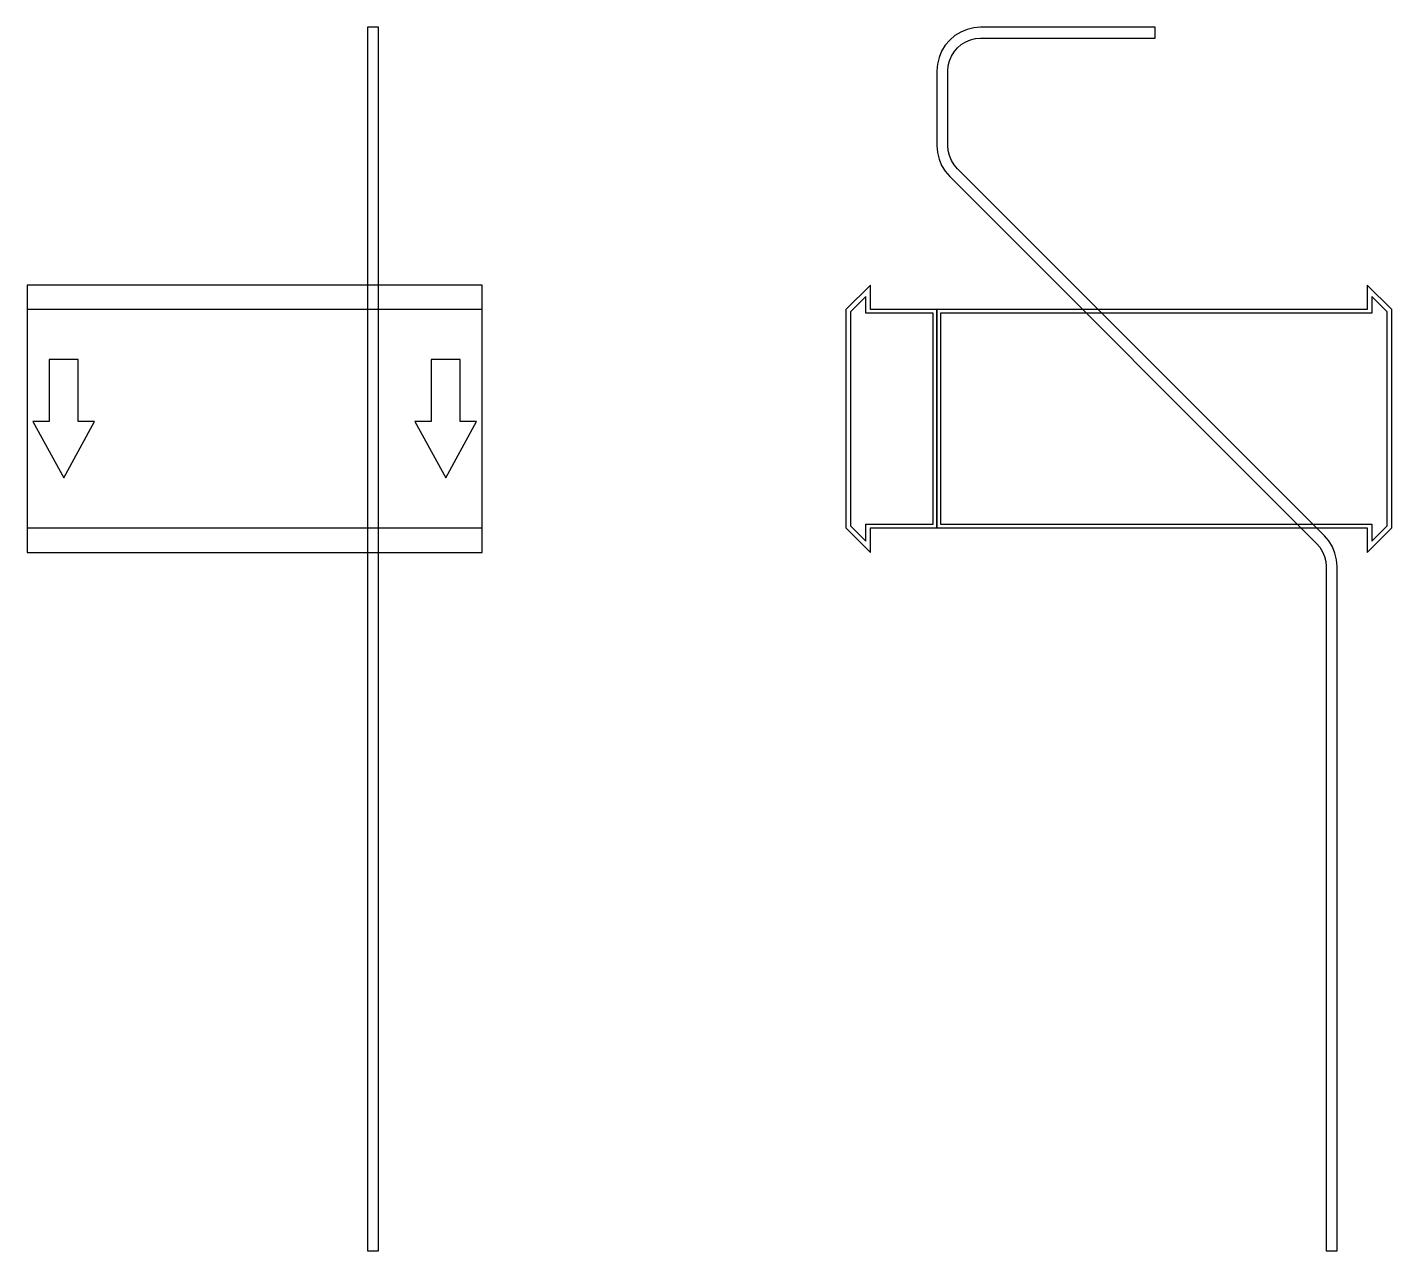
# Model space of a CAD drawing. Extents: x 0 to 750, y -457 to 215.
import ezdxf

# ---------------------------------------------------------------- set-up
doc = ezdxf.new("R2010")
doc.units = 0
doc.layers.add('Halfen', color=7, linetype='CONTINUOUS')

msp = doc.modelspace()

# ---------------------------------------------------------------- linework, layer by layer
at = {"layer": 'Halfen', "color": 7}
for points in [[(193, -457.177), (193, 215.147), (187, 215.147), (187, -457.177)], [(720, -457.177), (720, -81.213), (719.705, -77.459), (718.825, -73.797), (717.384, -70.317), (715.416, -67.106), (712.971, -64.243), (511.272, 137.456), (509.438, 139.604), (507.962, 142.012), (506.881, 144.621), (506.222, 147.368), (506, 150.184), (506, 191.147), (506.222, 193.963), (506.881, 196.71), (507.962, 199.319), (509.438, 201.728), (511.272, 203.875), (513.42, 205.71), (515.828, 207.186), (518.438, 208.266), (521.184, 208.926), (524, 209.147), (620, 209.147), (620, 215.147), (524, 215.147), (520.246, 214.852), (516.584, 213.973), (513.104, 212.532), (509.893, 210.564), (507.029, 208.118), (504.584, 205.254), (502.616, 202.043), (501.175, 198.564), (500.295, 194.902), (500, 191.147), (500, 150.184), (500.295, 146.429), (501.175, 142.767), (502.616, 139.288), (504.584, 136.077), (507.029, 133.213), (708.728, -68.485), (710.562, -70.633), (712.038, -73.041), (713.119, -75.651), (713.778, -78.397), (714, -81.213), (714, -457.177)], [(0, -73.5), (250, -73.5), (250, 73.5), (0, 73.5)], [(500, -60), (500, 60), (463.5, 60), (463.5, 73.5), (450, 60), (450, -60), (463.5, -73.5), (463.5, -60)], [(750, -60), (750, 60), (736.5, 73.5), (736.5, 60), (500, 60), (500, -60), (736.5, -60), (736.5, -73.5)], [(0, -60), (250, -60), (250, 60), (0, 60)], [(498, -58), (498, 58), (461, 58), (461, 67.25), (452.5, 58.75), (452.5, -58.75), (461, -67.25), (461, -58)], [(747.5, -58.75), (747.5, 58.75), (739, 67.25), (739, 58), (502, 58), (502, -58), (739, -58), (739, -67.25)], [(20, -32.5), (37, -1.5), (28, -1.5), (28, 32.5), (12, 32.5), (12, -1.5), (3, -1.5)], [(230, -32.5), (247, -1.5), (238, -1.5), (238, 32.5), (222, 32.5), (222, -1.5), (213, -1.5)]]:
    msp.add_lwpolyline(points, close=True, dxfattribs=at)

doc.saveas('drawing.dxf')
